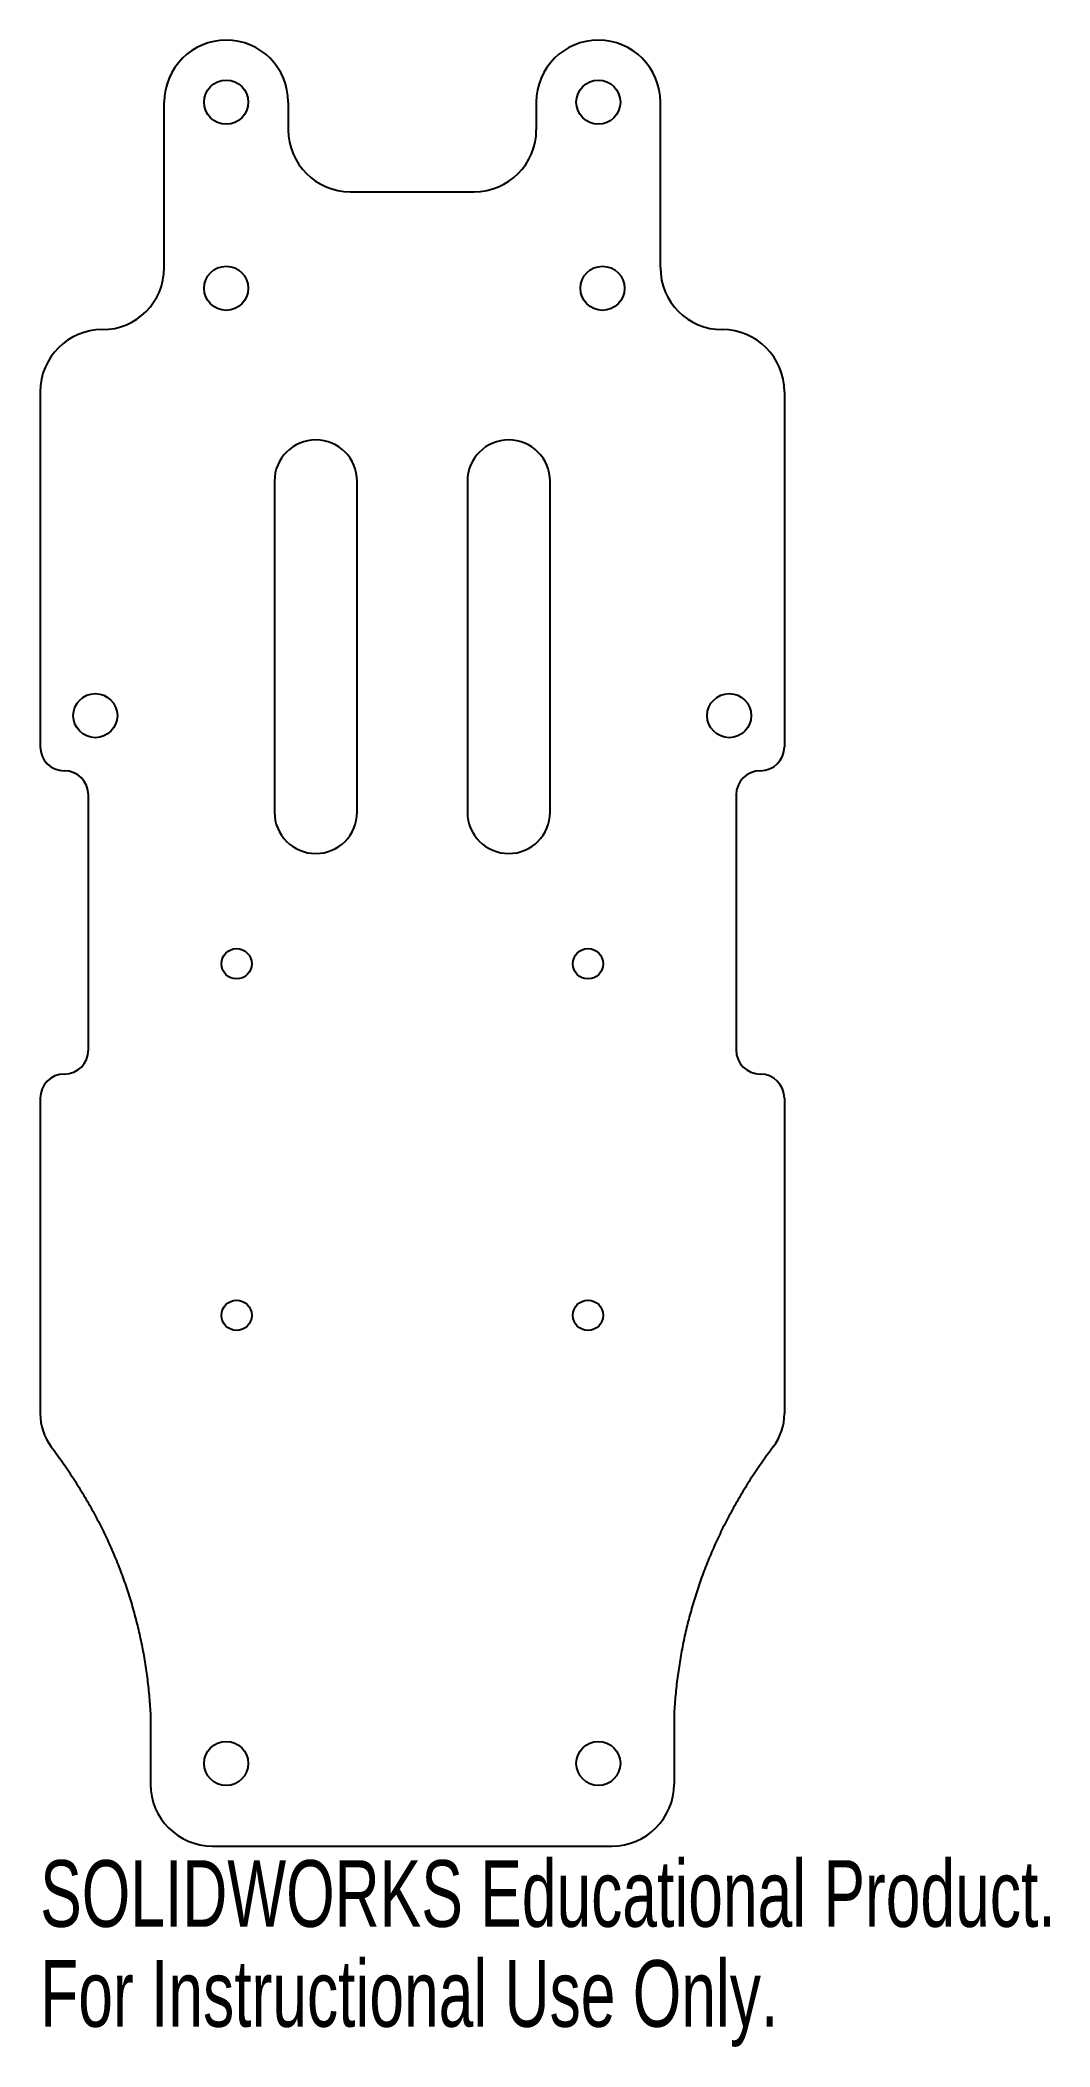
# Model space of a CAD drawing. Header units: millimetres. Extents: x -22 to 51, y -91 to 55.
import ezdxf

# ---------------------------------------------------------------- set-up
doc = ezdxf.new("R2010")
doc.units = ezdxf.units.MM
doc.styles.add('SLDTEXTSTYLE0', font='TXT', dxfattribs={"width": 0.7})

msp = doc.modelspace()

# ---------------------------------------------------------------- linework, layer by layer
at = {"color": 7, "linetype": 'Continuous', "lineweight": 25}
for p, q in [((-12.81, 38.53), (-12.81, 50.53)), ((-3.81, 50.53), (-3.81, 48.53)), ((14.19, 50.53), (14.19, 48.53)), ((23.19, 38.53), (23.19, 50.53)), ((0.69, 44.03), (9.69, 44.03)), ((-21.81, 29.53), (-21.81, 3.78)), ((32.19, 29.53), (32.19, 3.78)), ((-4.81, 23.03), (-4.81, -0.97)), ((1.19, -0.97), (1.19, 23.03)), ((9.19, 23.03), (9.19, -0.97)), ((15.19, -0.97), (15.19, 23.03)), ((-18.31, -18.22), (-18.31, 0.28)), ((28.69, 0.28), (28.69, -18.22)), ((-21.81, -21.72), (-21.81, -44.6)), ((32.19, -21.72), (32.19, -44.6)), ((-13.81, -66.32), (-13.81, -71.47)), ((24.19, -66.32), (24.19, -71.47)), ((-9.31, -75.97), (19.69, -75.97))]:
    msp.add_line(p, q, dxfattribs=at)
for centre, radius in [((-8.31, 50.53), 1.6), ((18.69, 50.53), 1.6), ((-8.31, 37.03), 1.6), ((18.99, 37.03), 1.6), ((-17.81, 6.03), 1.6), ((28.19, 6.03), 1.6), ((-7.56, -11.97), 1.1), ((17.94, -11.97), 1.1), ((-7.56, -37.47), 1.1), ((17.94, -37.47), 1.1), ((-8.31, -69.97), 1.6), ((18.69, -69.97), 1.6)]:
    msp.add_circle(centre, radius, dxfattribs=at)
for centre, radius, start, end in [((-8.31, 50.53), 4.5, 0, 180), ((18.69, 50.53), 4.5, 0, 180), ((0.69, 48.53), 4.5, 180, 270), ((9.69, 48.53), 4.5, 270, 0), ((-17.31, 38.53), 4.5, 270, 0), ((27.69, 38.53), 4.5, 180, 270), ((-17.31, 29.53), 4.5, 90, 180), ((27.69, 29.53), 4.5, 0, 90), ((-1.81, 23.03), 3, 0, 180), ((12.19, 23.03), 3, 0, 180), ((-20.06, 3.78), 1.75, 180, 270), ((30.44, 3.78), 1.75, 270, 0), ((-20.06, 0.28), 1.75, 0, 90), ((30.44, 0.28), 1.75, 90, 180), ((-1.81, -0.97), 3, 180, 0), ((12.19, -0.97), 3, 180, 0), ((-20.06, -18.22), 1.75, 270, 0), ((30.44, -18.22), 1.75, 180, 270), ((-20.06, -21.72), 1.75, 90, 180), ((30.44, -21.72), 1.75, 0, 90), ((-17.81, -44.6), 4, 180, 217.0348), ((28.19, -44.6), 4, 322.9652, 0), ((-9.31, -71.47), 4.5, 180, 270), ((19.69, -71.47), 4.5, 270, 0)]:
    msp.add_arc(centre, radius, start, end, dxfattribs=at)
for points in [[(-21.01, -47), (-14.43, -55.72), (-13.81, -66.32)], [(31.38, -47), (24.8, -55.72), (24.19, -66.32)]]:
    msp.add_open_spline(points, degree=2, dxfattribs=at)

# ---------------------------------------------------------------- texts
at = {"color": 7, "linetype": 'Continuous', "char_height": 4.8336, "attachment_point": 1, "style": 'SLDTEXTSTYLE0'}
for s, insert in [('SOLIDWORKS Educational Product.', (-21.81, -76.99)), ('For Instructional Use Only.', (-21.81, -84.24))]:
    msp.add_mtext(s, dxfattribs=dict(at, insert=insert))

doc.saveas('drawing.dxf')
